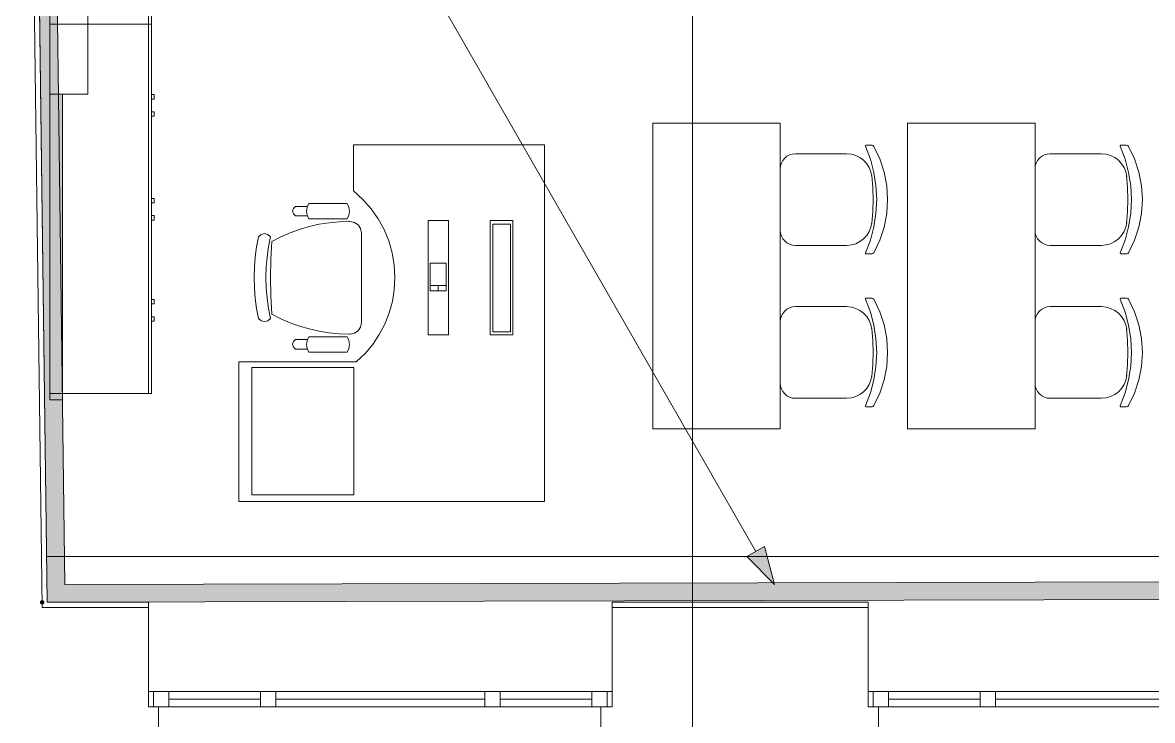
# Model space of a CAD drawing. Header units: millimetres. Extents: x 0 to 1189, y 0 to 841.
# Drawn here: x 378.88 to 423.22, y 307.47 to 334.86 of the extents above; entities that cross this region are included whole.
import ezdxf

# ---------------------------------------------------------------- set-up
doc = ezdxf.new("R2010")
doc.units = ezdxf.units.MM

msp = doc.modelspace()

# ---------------------------------------------------------------- hatches: boundary and pattern name
at = {"true_color": 0xf1d696}
h = msp.add_hatch(color=41, dxfattribs=at)
h.dxf.hatch_style = 2
h.paths.add_polyline_path([(379.78558, 370.204336), (380.533581, 312.805249), (379.83358, 312.804249), (379.085579, 370.204336)])
at = {"true_color": 0x999999}
h = msp.add_hatch(color=253, dxfattribs=at)
h.dxf.hatch_style = 2
h.paths.add_polyline_path([(379.93958, 320.05026), (379.93958, 332.050278), (380.439581, 332.050278), (380.439581, 320.05026)])
at = {"true_color": 0x0077b0}
h = msp.add_hatch(color=144, dxfattribs=at)
h.dxf.hatch_style = 2
h.paths.add_polyline_path([(408.395624, 312.804249), (407.305622, 313.90025), (407.999623, 314.298251)])
at = {"true_color": 0xf1d696}
h = msp.add_hatch(color=41, dxfattribs=at)
h.dxf.hatch_style = 2
h.paths.add_polyline_path([(379.84958, 312.111248), (379.83358, 312.804249), (380.533581, 312.805249)])
h = msp.add_hatch(color=41, dxfattribs=at)
h.dxf.hatch_style = 2
h.paths.add_polyline_path([(380.533581, 312.805249), (380.542581, 312.105248), (379.84258, 312.104248)])
h = msp.add_hatch(color=41, dxfattribs=at)
h.dxf.hatch_style = 2
h.paths.add_polyline_path([(462.149706, 313.002249), (462.149706, 312.302248), (380.542581, 312.105248), (380.533581, 312.805249)])
h = msp.add_hatch(color=7)
h.dxf.hatch_style = 2
h.paths.add_polyline_path([(379.64258, 312.194248), (379.579017, 312.16781), (379.55258, 312.104248), (379.579017, 312.040685), (379.64258, 312.014247), (379.712143, 312.040685), (379.73858, 312.104248), (379.712143, 312.16781)])

# ---------------------------------------------------------------- linework, layer by layer
at = {"color": 7, "lineweight": 0}
for points in [[(405.172619, 237.695134), (405.172619, 501.006536)], [(379.64558, 311.904247), (378.876579, 371.104338)], [(379.84258, 312.104248), (379.076579, 371.106338)], [(379.076579, 370.904337), (379.84258, 312.104248)], [(380.533581, 312.805249), (379.78558, 370.204336)], [(462.849707, 313.90425), (379.81958, 313.90425)], [(462.149706, 313.002249), (380.533581, 312.805249)], [(380.542581, 312.105248), (462.849707, 312.304248)], [(379.64558, 311.904247), (383.816586, 311.904247)], [(379.64858, 312.104248), (379.64858, 311.904247)], [(379.84258, 312.104248), (380.542581, 312.105248)], [(383.816586, 312.104248), (379.84258, 312.104248)], [(383.816586, 311.904247), (383.816586, 312.104248)], [(383.816586, 308.604242), (383.816586, 311.904247)], [(412.06663, 312.104248), (402.016614, 312.104248)], [(402.016614, 312.104248), (402.016614, 311.904247)], [(412.06663, 311.904247), (402.016614, 311.904247)], [(402.016614, 311.904247), (402.016614, 308.604242)], [(412.06663, 311.904247), (412.06663, 312.104248)], [(412.06663, 308.604242), (412.06663, 311.904247)], [(384.616588, 308.604242), (383.816586, 308.604242)], [(383.816586, 308.604242), (383.816586, 308.004241)], [(384.616588, 308.604242), (383.816586, 308.604242)], [(383.816586, 308.604242), (383.816586, 308.004241)], [(384.016587, 308.604242), (384.016587, 308.004241)], [(384.616588, 308.004241), (384.616588, 308.604242)], [(384.616588, 308.604242), (388.216593, 308.604242)], [(388.216593, 308.304242), (384.616588, 308.304242)], [(388.216593, 308.004241), (388.216593, 308.604242)], [(388.216593, 308.604242), (388.816594, 308.604242)], [(388.816594, 308.604242), (388.216593, 308.604242)], [(388.816594, 308.604242), (388.816594, 308.004241)], [(388.816594, 308.604242), (397.016607, 308.604242)], [(397.016607, 308.304242), (388.816594, 308.304242)], [(397.016607, 308.004241), (397.016607, 308.604242)], [(397.016607, 308.604242), (397.616607, 308.604242)], [(397.616607, 308.604242), (397.016607, 308.604242)], [(397.616607, 308.604242), (397.616607, 308.004241)], [(397.616607, 308.604242), (401.216613, 308.604242)], [(401.216613, 308.304242), (397.616607, 308.304242)], [(401.216613, 308.004241), (401.216613, 308.604242)], [(401.216613, 308.604242), (402.016614, 308.604242)], [(402.016614, 308.604242), (401.216613, 308.604242)], [(401.816614, 308.604242), (401.816614, 308.004241)], [(402.016614, 308.604242), (402.016614, 308.004241)], [(402.016614, 308.004241), (402.016614, 308.604242)], [(412.866631, 308.604242), (412.06663, 308.604242)], [(412.06663, 308.604242), (412.06663, 308.004241)], [(412.866631, 308.604242), (412.06663, 308.604242)], [(412.06663, 308.604242), (412.06663, 308.004241)], [(412.26663, 308.604242), (412.26663, 308.004241)], [(412.866631, 308.004241), (412.866631, 308.604242)], [(412.866631, 308.604242), (416.466636, 308.604242)], [(416.466636, 308.304242), (412.866631, 308.304242)], [(416.466636, 308.004241), (416.466636, 308.604242)], [(416.466636, 308.604242), (417.066637, 308.604242)], [(417.066637, 308.604242), (416.466636, 308.604242)], [(417.066637, 308.604242), (417.066637, 308.004241)], [(417.066637, 308.604242), (425.26665, 308.604242)], [(425.26665, 308.304242), (417.066637, 308.304242)], [(383.816586, 308.004241), (384.616588, 308.004241)], [(383.816586, 308.004241), (384.616588, 308.004241)], [(384.216587, 306.804239), (384.216587, 308.004241)], [(388.216593, 308.004241), (384.616588, 308.004241)], [(388.816594, 308.004241), (388.216593, 308.004241)], [(388.216593, 308.004241), (388.816594, 308.004241)], [(397.016607, 308.004241), (388.816594, 308.004241)], [(397.616607, 308.004241), (397.016607, 308.004241)], [(397.016607, 308.004241), (397.616607, 308.004241)], [(401.216613, 308.004241), (397.616607, 308.004241)], [(402.016614, 308.004241), (401.216613, 308.004241)], [(401.216613, 308.004241), (402.016614, 308.004241)], [(401.566614, 308.004241), (401.566614, 306.804239)], [(412.06663, 308.004241), (412.866631, 308.004241)], [(412.06663, 308.004241), (412.866631, 308.004241)], [(412.46663, 306.804239), (412.46663, 308.004241)], [(416.466636, 308.004241), (412.866631, 308.004241)], [(417.066637, 308.004241), (416.466636, 308.004241)], [(416.466636, 308.004241), (417.066637, 308.004241)], [(425.26665, 308.004241), (417.066637, 308.004241)]]:
    msp.add_lwpolyline(points, dxfattribs=at)
at = {"color": 253, "lineweight": 0, "true_color": 0x999999}
for points in [[(379.93958, 352.050309), (379.93958, 332.050278)], [(381.439583, 332.050278), (381.439583, 352.050309)], [(379.93958, 349.300304), (379.93958, 334.800282)], [(383.818586, 334.800282), (383.818586, 349.300304)], [(383.939587, 334.800282), (383.939587, 349.300304)], [(379.93958, 334.800282), (383.939587, 334.800282)], [(383.939587, 334.800282), (379.93958, 334.800282)], [(379.93958, 334.800282), (379.93958, 320.30026)], [(383.818586, 320.30026), (383.818586, 334.800282)], [(383.939587, 320.30026), (383.939587, 334.800282)], [(379.93958, 332.050278), (381.439583, 332.050278)], [(380.439581, 332.050278), (379.93958, 332.050278)], [(379.93958, 332.050278), (379.93958, 320.05026)], [(380.439581, 320.05026), (380.439581, 332.050278)], [(383.939587, 332.029278), (383.939587, 331.856278)], [(384.041587, 332.029278), (383.939587, 332.029278)], [(383.939587, 331.856278), (384.041587, 331.856278)], [(384.041587, 331.856278), (384.041587, 332.029278)], [(383.939587, 331.353277), (383.939587, 331.179277)], [(384.041587, 331.353277), (383.939587, 331.353277)], [(384.041587, 331.179277), (384.041587, 331.353277)], [(383.939587, 331.179277), (384.041587, 331.179277)], [(403.614617, 330.910276), (403.614617, 318.910258)], [(408.614624, 330.910276), (403.614617, 330.910276)], [(408.614624, 318.910258), (408.614624, 330.910276)], [(413.614632, 330.910276), (413.614632, 318.910258)], [(418.61464, 330.910276), (413.614632, 330.910276)], [(418.61464, 318.910258), (418.61464, 330.910276)], [(399.36461, 330.059275), (391.864599, 330.059275)], [(399.36461, 330.059275), (391.864599, 330.059275)], [(391.864599, 330.059275), (391.864599, 328.250272)], [(399.36461, 330.059275), (399.36461, 316.059254)], [(399.36461, 316.059254), (399.36461, 330.059275)], [(411.961629, 330.002275), (411.957629, 330.016275), (411.966629, 330.037275), (411.987629, 330.046275)], [(411.961629, 330.002275), (411.957629, 330.016275), (411.966629, 330.037275), (411.987629, 330.046275)], [(411.961629, 330.002275), (412.151989, 329.49879), (412.289005, 328.979648), (412.371833, 328.449069), (412.39963, 327.911272), (412.371833, 327.373318), (412.289005, 326.842395), (412.151989, 326.32291), (411.961629, 325.819268)], [(411.961629, 330.002275), (412.151989, 329.49879), (412.289005, 328.979648), (412.371833, 328.449069), (412.39963, 327.911272), (412.371833, 327.373318), (412.289005, 326.842395), (412.151989, 326.32291), (411.961629, 325.819268)], [(412.20463, 330.046275), (411.987629, 330.046275)], [(412.20463, 330.046275), (411.987629, 330.046275)], [(412.20463, 330.046275), (412.253505, 330.03365), (412.28963, 329.999275)], [(412.20463, 330.046275), (412.253505, 330.03365), (412.28963, 329.999275)], [(412.28963, 329.999275), (412.523349, 329.506102), (412.692381, 328.989398), (412.795037, 328.455632), (412.829631, 327.911272), (412.795037, 327.36649), (412.692381, 326.83277), (412.523349, 326.3163), (412.28963, 325.823268)], [(412.28963, 329.999275), (412.523349, 329.506102), (412.692381, 328.989398), (412.795037, 328.455632), (412.829631, 327.911272), (412.795037, 327.36649), (412.692381, 326.83277), (412.523349, 326.3163), (412.28963, 325.823268)], [(421.961645, 330.002275), (421.957645, 330.016275), (421.966645, 330.037275), (421.987645, 330.046275)], [(421.961645, 330.002275), (421.957645, 330.016275), (421.966645, 330.037275), (421.987645, 330.046275)], [(421.961645, 330.002275), (422.152004, 329.49879), (422.28902, 328.979648), (422.371848, 328.449069), (422.399645, 327.911272), (422.371848, 327.373318), (422.28902, 326.842395), (422.152004, 326.32291), (421.961645, 325.819268)], [(421.961645, 330.002275), (422.152004, 329.49879), (422.28902, 328.979648), (422.371848, 328.449069), (422.399645, 327.911272), (422.371848, 327.373318), (422.28902, 326.842395), (422.152004, 326.32291), (421.961645, 325.819268)], [(422.204645, 330.046275), (421.987645, 330.046275)], [(422.204645, 330.046275), (421.987645, 330.046275)], [(422.204645, 330.046275), (422.25352, 330.03365), (422.289645, 329.999275)], [(422.204645, 330.046275), (422.25352, 330.03365), (422.289645, 329.999275)], [(422.289645, 329.999275), (422.523364, 329.506102), (422.692396, 328.989398), (422.795052, 328.455632), (422.829646, 327.911272), (422.795052, 327.36649), (422.692396, 326.83277), (422.523364, 326.3163), (422.289645, 325.823268)], [(422.289645, 329.999275), (422.523364, 329.506102), (422.692396, 328.989398), (422.795052, 328.455632), (422.829646, 327.911272), (422.795052, 327.36649), (422.692396, 326.83277), (422.523364, 326.3163), (422.289645, 325.823268)], [(408.614624, 329.111274), (408.626829, 329.232088), (408.661827, 329.344664), (408.717193, 329.446577), (408.7905, 329.535399), (408.879322, 329.608706), (408.981234, 329.664071), (409.093811, 329.699069), (409.214625, 329.711274)], [(408.614624, 329.111274), (408.626829, 329.232088), (408.661827, 329.344664), (408.717193, 329.446577), (408.7905, 329.535399), (408.879322, 329.608706), (408.981234, 329.664071), (409.093811, 329.699069), (409.214625, 329.711274)], [(409.214625, 329.711274), (411.217628, 329.711274)], [(409.214625, 329.711274), (411.217628, 329.711274)], [(411.217628, 329.711274), (411.405865, 329.693562), (411.582769, 329.642509), (411.744885, 329.561245), (411.888754, 329.452899), (412.01092, 329.3206), (412.107926, 329.167477), (412.176315, 328.996658), (412.21263, 328.811273)], [(411.217628, 329.711274), (411.405865, 329.693562), (411.582769, 329.642509), (411.744885, 329.561245), (411.888754, 329.452899), (412.01092, 329.3206), (412.107926, 329.167477), (412.176315, 328.996658), (412.21263, 328.811273)], [(418.61464, 329.111274), (418.626845, 329.232088), (418.661843, 329.344664), (418.717208, 329.446577), (418.790515, 329.535399), (418.879337, 329.608706), (418.981249, 329.664071), (419.093826, 329.699069), (419.21464, 329.711274)], [(418.61464, 329.111274), (418.626845, 329.232088), (418.661843, 329.344664), (418.717208, 329.446577), (418.790515, 329.535399), (418.879337, 329.608706), (418.981249, 329.664071), (419.093826, 329.699069), (419.21464, 329.711274)], [(419.21464, 329.711274), (421.217644, 329.711274)], [(419.21464, 329.711274), (421.217644, 329.711274)], [(421.217644, 329.711274), (421.40588, 329.693562), (421.582785, 329.642509), (421.7449, 329.561245), (421.88877, 329.452899), (422.010936, 329.3206), (422.107942, 329.167477), (422.176331, 328.996658), (422.212645, 328.811273)], [(421.217644, 329.711274), (421.40588, 329.693562), (421.582785, 329.642509), (421.7449, 329.561245), (421.88877, 329.452899), (422.010936, 329.3206), (422.107942, 329.167477), (422.176331, 328.996658), (422.212645, 328.811273)], [(408.614624, 326.70927), (408.614624, 329.111274)], [(408.614624, 326.70927), (408.614624, 329.111274)], [(418.61464, 326.70927), (418.61464, 329.111274)], [(418.61464, 326.70927), (418.61464, 329.111274)], [(412.20763, 328.852273), (412.249505, 328.382147), (412.26363, 327.911272), (412.249505, 327.439521), (412.20763, 326.96927)], [(412.20763, 328.852273), (412.249505, 328.382147), (412.26363, 327.911272), (412.249505, 327.439521), (412.20763, 326.96927)], [(422.207645, 328.852273), (422.24952, 328.382147), (422.263645, 327.911272), (422.24952, 327.439521), (422.207645, 326.96927)], [(422.207645, 328.852273), (422.24952, 328.382147), (422.263645, 327.911272), (422.24952, 327.439521), (422.207645, 326.96927)], [(391.864599, 328.250272), (392.229945, 327.920014), (392.552928, 327.554459), (392.83159, 327.157685), (393.063976, 326.73377), (393.248126, 326.286793), (393.382085, 325.820831), (393.463896, 325.339963), (393.491601, 324.848267), (393.465916, 324.375167), (393.389992, 323.911594), (393.265529, 323.461263), (393.094226, 323.027889), (392.877782, 322.615187), (392.617897, 322.226872), (392.316269, 321.866659), (391.974599, 321.538262)], [(383.939587, 327.959272), (383.939587, 327.785271)], [(384.041587, 327.959272), (383.939587, 327.959272)], [(383.939587, 327.785271), (384.041587, 327.785271)], [(384.041587, 327.785271), (384.041587, 327.959272)], [(390.106596, 327.156271), (390.043971, 327.301146), (390.022596, 327.457271), (390.043971, 327.613396), (390.106596, 327.758271)], [(390.106596, 327.758271), (391.618598, 327.758271)], [(391.618598, 327.758271), (391.680723, 327.613396), (391.701598, 327.457271), (391.680723, 327.301146), (391.618598, 327.156271)], [(383.939587, 327.282271), (383.939587, 327.10927)], [(384.041587, 327.282271), (383.939587, 327.282271)], [(384.041587, 327.10927), (384.041587, 327.282271)], [(389.593595, 327.271271), (389.507595, 327.345521), (389.475595, 327.454271), (389.507095, 327.563521), (389.592595, 327.638271)], [(389.592595, 327.638271), (390.048596, 327.638271)], [(389.593595, 327.271271), (390.050596, 327.271271)], [(383.939587, 327.10927), (384.041587, 327.10927)], [(388.658594, 326.264269), (389.012258, 326.446607), (389.37572, 326.60566), (389.747806, 326.741112), (390.127346, 326.852645), (390.513167, 326.939944), (390.904097, 327.002692), (391.298965, 327.040573), (391.696598, 327.05327), (391.709598, 327.05327)], [(390.106596, 327.156271), (391.618598, 327.156271)], [(391.709598, 327.05327), (391.726598, 327.05327), (391.903427, 327.01763), (392.047724, 326.920395), (392.144958, 326.776098), (392.180599, 326.59927)], [(395.588604, 327.08727), (394.793603, 327.08727)], [(394.793603, 327.08727), (394.793603, 322.597264)], [(395.588604, 322.597264), (395.588604, 327.08727)], [(397.228607, 327.08727), (397.228607, 322.597264)], [(398.114608, 327.08727), (397.228607, 327.08727)], [(397.334607, 326.95127), (397.334607, 322.726264)], [(398.033608, 326.95127), (397.334607, 326.95127)], [(398.033608, 322.726264), (398.033608, 326.95127)], [(398.114608, 322.597264), (398.114608, 327.08727)], [(412.21263, 327.01127), (412.176315, 326.825885), (412.107926, 326.655067), (412.01092, 326.501943), (411.888754, 326.369644), (411.744885, 326.261298), (411.582769, 326.180035), (411.405865, 326.128982), (411.217628, 326.111269)], [(412.21263, 327.01127), (412.176315, 326.825885), (412.107926, 326.655067), (412.01092, 326.501943), (411.888754, 326.369644), (411.744885, 326.261298), (411.582769, 326.180035), (411.405865, 326.128982), (411.217628, 326.111269)], [(422.212645, 327.01127), (422.176331, 326.825885), (422.107942, 326.655067), (422.010936, 326.501943), (421.88877, 326.369644), (421.7449, 326.261298), (421.582785, 326.180035), (421.40588, 326.128982), (421.217644, 326.111269)], [(422.212645, 327.01127), (422.176331, 326.825885), (422.107942, 326.655067), (422.010936, 326.501943), (421.88877, 326.369644), (421.7449, 326.261298), (421.582785, 326.180035), (421.40588, 326.128982), (421.217644, 326.111269)], [(388.137593, 323.244265), (388.061312, 323.641578), (388.006593, 324.042266), (387.973624, 324.445204), (387.962593, 324.849267), (387.973624, 325.253752), (388.006593, 325.656643), (388.061312, 326.057097), (388.137593, 326.454269)], [(388.137593, 326.454269), (388.238218, 326.544645), (388.369593, 326.57727), (388.500969, 326.544645), (388.601594, 326.454269)], [(388.601594, 323.244265), (388.525469, 323.641578), (388.471093, 324.042266), (388.438468, 324.445204), (388.427593, 324.849267), (388.438468, 325.253752), (388.471093, 325.656643), (388.525469, 326.057097), (388.601594, 326.454269)], [(392.180599, 323.091264), (392.180599, 326.59327)], [(409.214625, 326.111269), (409.093811, 326.123433), (408.981234, 326.158331), (408.879322, 326.213574), (408.7905, 326.286769), (408.717193, 326.375527), (408.661827, 326.477457), (408.626829, 326.590168), (408.614624, 326.71127)], [(409.214625, 326.111269), (409.093811, 326.123433), (408.981234, 326.158331), (408.879322, 326.213574), (408.7905, 326.286769), (408.717193, 326.375527), (408.661827, 326.477457), (408.626829, 326.590168), (408.614624, 326.71127)], [(419.21464, 326.111269), (419.093826, 326.123433), (418.981249, 326.158331), (418.879337, 326.213574), (418.790515, 326.286769), (418.717208, 326.375527), (418.661843, 326.477457), (418.626845, 326.590168), (418.61464, 326.71127)], [(419.21464, 326.111269), (419.093826, 326.123433), (418.981249, 326.158331), (418.879337, 326.213574), (418.790515, 326.286769), (418.717208, 326.375527), (418.661843, 326.477457), (418.626845, 326.590168), (418.61464, 326.71127)], [(388.659594, 323.419265), (388.616344, 324.133891), (388.601594, 324.849267), (388.615844, 325.557143), (388.658594, 326.264269)], [(409.214625, 326.111269), (411.217628, 326.111269)], [(409.214625, 326.111269), (411.217628, 326.111269)], [(419.21464, 326.111269), (421.217644, 326.111269)], [(419.21464, 326.111269), (421.217644, 326.111269)], [(411.987629, 325.776268), (411.966629, 325.784893), (411.957629, 325.806268), (411.961629, 325.819268)], [(411.987629, 325.776268), (411.966629, 325.784893), (411.957629, 325.806268), (411.961629, 325.819268)], [(412.20463, 325.776268), (411.987629, 325.776268)], [(412.20463, 325.776268), (411.987629, 325.776268)], [(412.28963, 325.823268), (412.253505, 325.788518), (412.20463, 325.776268)], [(412.28963, 325.823268), (412.253505, 325.788518), (412.20463, 325.776268)], [(421.987645, 325.776268), (421.966645, 325.784893), (421.957645, 325.806268), (421.961645, 325.819268)], [(421.987645, 325.776268), (421.966645, 325.784893), (421.957645, 325.806268), (421.961645, 325.819268)], [(422.204645, 325.776268), (421.987645, 325.776268)], [(422.204645, 325.776268), (421.987645, 325.776268)], [(422.289645, 325.823268), (422.25352, 325.788518), (422.204645, 325.776268)], [(422.289645, 325.823268), (422.25352, 325.788518), (422.204645, 325.776268)], [(394.872603, 324.335266), (394.872603, 325.417268)], [(394.872603, 325.417268), (395.506604, 325.417268)], [(395.506604, 325.417268), (395.506604, 324.335266)], [(394.872603, 324.537267), (395.506604, 324.537267)], [(395.506604, 324.335266), (394.872603, 324.335266)], [(395.189604, 324.537267), (395.189604, 324.335266)], [(383.939587, 323.990266), (383.939587, 323.816265)], [(384.041587, 323.990266), (383.939587, 323.990266)], [(383.939587, 323.816265), (384.041587, 323.816265)], [(384.041587, 323.816265), (384.041587, 323.990266)], [(411.961629, 324.002266), (411.957629, 324.016266), (411.966629, 324.037266), (411.987629, 324.046266)], [(411.961629, 324.002266), (411.957629, 324.016266), (411.966629, 324.037266), (411.987629, 324.046266)], [(411.961629, 324.002266), (412.151989, 323.498781), (412.289005, 322.979639), (412.371833, 322.44906), (412.39963, 321.911263), (412.371833, 321.373309), (412.289005, 320.842386), (412.151989, 320.322901), (411.961629, 319.819259)], [(411.961629, 324.002266), (412.151989, 323.498781), (412.289005, 322.979639), (412.371833, 322.44906), (412.39963, 321.911263), (412.371833, 321.373309), (412.289005, 320.842386), (412.151989, 320.322901), (411.961629, 319.819259)], [(412.20463, 324.046266), (411.987629, 324.046266)], [(412.20463, 324.046266), (411.987629, 324.046266)], [(412.20463, 324.046266), (412.253505, 324.033641), (412.28963, 323.999266)], [(412.20463, 324.046266), (412.253505, 324.033641), (412.28963, 323.999266)], [(412.28963, 323.999266), (412.523349, 323.506093), (412.692381, 322.989389), (412.795037, 322.455623), (412.829631, 321.911263), (412.795037, 321.36648), (412.692381, 320.832761), (412.523349, 320.316291), (412.28963, 319.823259)], [(412.28963, 323.999266), (412.523349, 323.506093), (412.692381, 322.989389), (412.795037, 322.455623), (412.829631, 321.911263), (412.795037, 321.36648), (412.692381, 320.832761), (412.523349, 320.316291), (412.28963, 319.823259)], [(421.961645, 324.002266), (421.957645, 324.016266), (421.966645, 324.037266), (421.987645, 324.046266)], [(421.961645, 324.002266), (421.957645, 324.016266), (421.966645, 324.037266), (421.987645, 324.046266)], [(421.961645, 324.002266), (422.152004, 323.498781), (422.28902, 322.979639), (422.371848, 322.44906), (422.399645, 321.911263), (422.371848, 321.373309), (422.28902, 320.842386), (422.152004, 320.322901), (421.961645, 319.819259)], [(421.961645, 324.002266), (422.152004, 323.498781), (422.28902, 322.979639), (422.371848, 322.44906), (422.399645, 321.911263), (422.371848, 321.373309), (422.28902, 320.842386), (422.152004, 320.322901), (421.961645, 319.819259)], [(422.204645, 324.046266), (421.987645, 324.046266)], [(422.204645, 324.046266), (421.987645, 324.046266)], [(422.204645, 324.046266), (422.25352, 324.033641), (422.289645, 323.999266)], [(422.204645, 324.046266), (422.25352, 324.033641), (422.289645, 323.999266)], [(422.289645, 323.999266), (422.523364, 323.506093), (422.692396, 322.989389), (422.795052, 322.455623), (422.829646, 321.911263), (422.795052, 321.36648), (422.692396, 320.832761), (422.523364, 320.316291), (422.289645, 319.823259)], [(422.289645, 323.999266), (422.523364, 323.506093), (422.692396, 322.989389), (422.795052, 322.455623), (422.829646, 321.911263), (422.795052, 321.36648), (422.692396, 320.832761), (422.523364, 320.316291), (422.289645, 319.823259)], [(383.939587, 323.313265), (383.939587, 323.140264)], [(384.041587, 323.313265), (383.939587, 323.313265)], [(384.041587, 323.140264), (384.041587, 323.313265)], [(391.709598, 322.632264), (391.696598, 322.632264), (391.299008, 322.644916), (390.904253, 322.68267), (390.513483, 322.745221), (390.127846, 322.832264), (389.74849, 322.943495), (389.376564, 323.078608), (389.013215, 323.2373), (388.659594, 323.419265)], [(408.614624, 323.111264), (408.626829, 323.232079), (408.661827, 323.344655), (408.717193, 323.446568), (408.7905, 323.53539), (408.879322, 323.608697), (408.981234, 323.664062), (409.093811, 323.69906), (409.214625, 323.711265)], [(408.614624, 323.111264), (408.626829, 323.232079), (408.661827, 323.344655), (408.717193, 323.446568), (408.7905, 323.53539), (408.879322, 323.608697), (408.981234, 323.664062), (409.093811, 323.69906), (409.214625, 323.711265)], [(409.214625, 323.711265), (411.217628, 323.711265)], [(409.214625, 323.711265), (411.217628, 323.711265)], [(411.217628, 323.711265), (411.405865, 323.693552), (411.582769, 323.6425), (411.744885, 323.561236), (411.888754, 323.45289), (412.01092, 323.320591), (412.107926, 323.167468), (412.176315, 322.996649), (412.21263, 322.811264)], [(411.217628, 323.711265), (411.405865, 323.693552), (411.582769, 323.6425), (411.744885, 323.561236), (411.888754, 323.45289), (412.01092, 323.320591), (412.107926, 323.167468), (412.176315, 322.996649), (412.21263, 322.811264)], [(418.61464, 323.111264), (418.626845, 323.232079), (418.661843, 323.344655), (418.717208, 323.446568), (418.790515, 323.53539), (418.879337, 323.608697), (418.981249, 323.664062), (419.093826, 323.69906), (419.21464, 323.711265)], [(418.61464, 323.111264), (418.626845, 323.232079), (418.661843, 323.344655), (418.717208, 323.446568), (418.790515, 323.53539), (418.879337, 323.608697), (418.981249, 323.664062), (419.093826, 323.69906), (419.21464, 323.711265)], [(419.21464, 323.711265), (421.217644, 323.711265)], [(419.21464, 323.711265), (421.217644, 323.711265)], [(421.217644, 323.711265), (421.40588, 323.693552), (421.582785, 323.6425), (421.7449, 323.561236), (421.88877, 323.45289), (422.010936, 323.320591), (422.107942, 323.167468), (422.176331, 322.996649), (422.212645, 322.811264)], [(421.217644, 323.711265), (421.40588, 323.693552), (421.582785, 323.6425), (421.7449, 323.561236), (421.88877, 323.45289), (422.010936, 323.320591), (422.107942, 323.167468), (422.176331, 322.996649), (422.212645, 322.811264)], [(383.939587, 323.140264), (384.041587, 323.140264)], [(388.601594, 323.244265), (388.500969, 323.154764), (388.369593, 323.122264), (388.238218, 323.154764), (388.137593, 323.244265)], [(392.180599, 323.091264), (392.144958, 322.908858), (392.047724, 322.764514), (391.903427, 322.667045), (391.726598, 322.631264), (391.709598, 322.632264)], [(408.614624, 320.709261), (408.614624, 323.111264)], [(408.614624, 320.709261), (408.614624, 323.111264)], [(412.20763, 322.852264), (412.249505, 322.382138), (412.26363, 321.911263), (412.249505, 321.439512), (412.20763, 320.969261)], [(412.20763, 322.852264), (412.249505, 322.382138), (412.26363, 321.911263), (412.249505, 321.439512), (412.20763, 320.969261)], [(418.61464, 320.709261), (418.61464, 323.111264)], [(418.61464, 320.709261), (418.61464, 323.111264)], [(422.207645, 322.852264), (422.24952, 322.382138), (422.263645, 321.911263), (422.24952, 321.439512), (422.207645, 320.969261)], [(422.207645, 322.852264), (422.24952, 322.382138), (422.263645, 321.911263), (422.24952, 321.439512), (422.207645, 320.969261)], [(389.593595, 322.046263), (389.50797, 322.121013), (389.475595, 322.230263), (389.507595, 322.339513), (389.593595, 322.414263)], [(389.593595, 322.414263), (390.050596, 322.414263)], [(390.106596, 321.926263), (390.043971, 322.071138), (390.022596, 322.227263), (390.043971, 322.383388), (390.106596, 322.528263)], [(390.106596, 322.528263), (391.618598, 322.528263)], [(391.618598, 322.528263), (391.680723, 322.383388), (391.701598, 322.227263), (391.680723, 322.071138), (391.618598, 321.926263)], [(394.793603, 322.597264), (395.588604, 322.597264)], [(397.228607, 322.597264), (398.114608, 322.597264)], [(397.334607, 322.726264), (398.033608, 322.726264)], [(389.592595, 322.046263), (390.048596, 322.046263)], [(387.364592, 316.059254), (387.364592, 321.538262)], [(391.974599, 321.538262), (387.364592, 321.538262)], [(390.106596, 321.926263), (391.618598, 321.926263)], [(387.877593, 316.323254), (387.877593, 321.323262)], [(387.877593, 321.323262), (391.877599, 321.323262)], [(391.877599, 321.323262), (391.877599, 316.323254)], [(409.214625, 320.11126), (409.093811, 320.123424), (408.981234, 320.158322), (408.879322, 320.213565), (408.7905, 320.28676), (408.717193, 320.375518), (408.661827, 320.477448), (408.626829, 320.590159), (408.614624, 320.711261)], [(409.214625, 320.11126), (409.093811, 320.123424), (408.981234, 320.158322), (408.879322, 320.213565), (408.7905, 320.28676), (408.717193, 320.375518), (408.661827, 320.477448), (408.626829, 320.590159), (408.614624, 320.711261)], [(412.21263, 321.011261), (412.176315, 320.825876), (412.107926, 320.655057), (412.01092, 320.501934), (411.888754, 320.369635), (411.744885, 320.261289), (411.582769, 320.180025), (411.405865, 320.128973), (411.217628, 320.11126)], [(412.21263, 321.011261), (412.176315, 320.825876), (412.107926, 320.655057), (412.01092, 320.501934), (411.888754, 320.369635), (411.744885, 320.261289), (411.582769, 320.180025), (411.405865, 320.128973), (411.217628, 320.11126)], [(419.21464, 320.11126), (419.093826, 320.123424), (418.981249, 320.158322), (418.879337, 320.213565), (418.790515, 320.28676), (418.717208, 320.375518), (418.661843, 320.477448), (418.626845, 320.590159), (418.61464, 320.711261)], [(419.21464, 320.11126), (419.093826, 320.123424), (418.981249, 320.158322), (418.879337, 320.213565), (418.790515, 320.28676), (418.717208, 320.375518), (418.661843, 320.477448), (418.626845, 320.590159), (418.61464, 320.711261)], [(422.212645, 321.011261), (422.176331, 320.825876), (422.107942, 320.655057), (422.010936, 320.501934), (421.88877, 320.369635), (421.7449, 320.261289), (421.582785, 320.180025), (421.40588, 320.128973), (421.217644, 320.11126)], [(422.212645, 321.011261), (422.176331, 320.825876), (422.107942, 320.655057), (422.010936, 320.501934), (421.88877, 320.369635), (421.7449, 320.261289), (421.582785, 320.180025), (421.40588, 320.128973), (421.217644, 320.11126)], [(379.93958, 320.30026), (383.939587, 320.30026)], [(379.93958, 320.05026), (380.439581, 320.05026)], [(409.214625, 320.11126), (411.217628, 320.11126)], [(409.214625, 320.11126), (411.217628, 320.11126)], [(411.987629, 319.776259), (411.966629, 319.784884), (411.957629, 319.806259), (411.961629, 319.819259)], [(411.987629, 319.776259), (411.966629, 319.784884), (411.957629, 319.806259), (411.961629, 319.819259)], [(412.20463, 319.776259), (411.987629, 319.776259)], [(412.20463, 319.776259), (411.987629, 319.776259)], [(412.28963, 319.823259), (412.253505, 319.788509), (412.20463, 319.776259)], [(412.28963, 319.823259), (412.253505, 319.788509), (412.20463, 319.776259)], [(419.21464, 320.11126), (421.217644, 320.11126)], [(419.21464, 320.11126), (421.217644, 320.11126)], [(421.987645, 319.776259), (421.966645, 319.784884), (421.957645, 319.806259), (421.961645, 319.819259)], [(421.987645, 319.776259), (421.966645, 319.784884), (421.957645, 319.806259), (421.961645, 319.819259)], [(422.204645, 319.776259), (421.987645, 319.776259)], [(422.204645, 319.776259), (421.987645, 319.776259)], [(422.289645, 319.823259), (422.25352, 319.788509), (422.204645, 319.776259)], [(422.289645, 319.823259), (422.25352, 319.788509), (422.204645, 319.776259)], [(403.614617, 318.910258), (408.614624, 318.910258)], [(413.614632, 318.910258), (418.61464, 318.910258)], [(391.877599, 316.323254), (387.877593, 316.323254)], [(399.36461, 316.059254), (387.364592, 316.059254)]]:
    msp.add_lwpolyline(points, dxfattribs=at)
at = {"color": 144, "lineweight": 0, "true_color": 0x0077b0}
for points in [[(407.652623, 314.099251), (389.591595, 345.586299)], [(407.305622, 313.90025), (407.999623, 314.298251)], [(408.395624, 312.804249), (407.999623, 314.298251)], [(408.395624, 312.804249), (407.305622, 313.90025)]]:
    msp.add_lwpolyline(points, dxfattribs=at)

doc.saveas('drawing.dxf')
